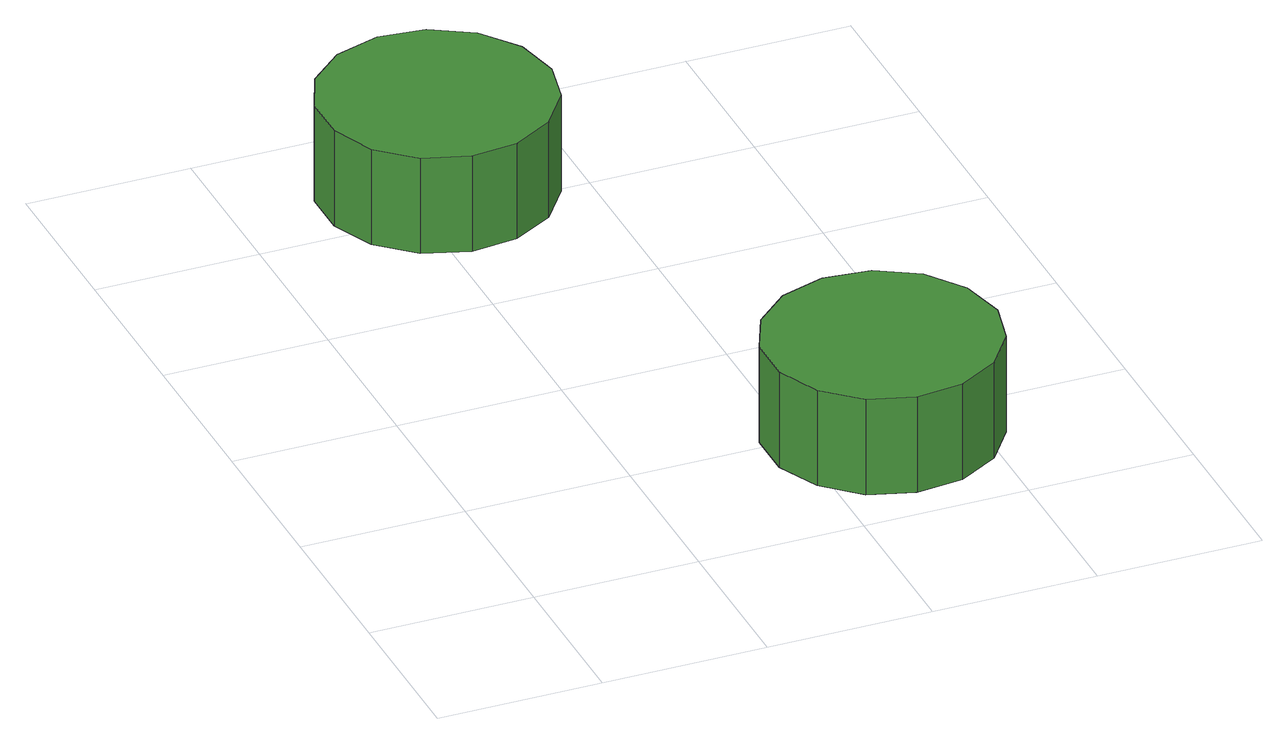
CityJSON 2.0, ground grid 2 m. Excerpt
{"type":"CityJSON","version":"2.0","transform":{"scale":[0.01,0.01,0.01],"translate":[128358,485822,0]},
"CityObjects":{
"tree1":{"type":"SolitaryVegetationObject","attributes":{"function":"something"},"geometry":[{"type":"MultiSurface","lod":"1","boundaries":[[[0,1,2,3,4,5,6,7,8,9,10,11,12,13,14]],[[15,16,17,18,19,20,21,22,23,24,25,26,27,28,29]],[[0,29,28,1]],[[1,28,27,2]],[[2,27,26,3]],[[3,26,25,4]],[[4,25,24,5]],[[5,24,23,6]],[[6,23,22,7]],[[7,22,21,8]],[[8,21,20,9]],[[9,20,19,10]],[[10,19,18,11]],[[11,18,17,12]],[[12,17,16,13]],[[13,16,15,14]],[[14,15,29,0]]]}]},
"tree2":{"type":"SolitaryVegetationObject","attributes":{"function":"something"},"geometry":[{"type":"MultiSurface","lod":"1","boundaries":[[[30,31,32,33,34,35,36,37,38,39,40,41,42,43,44]],[[45,46,47,48,49,50,51,52,53,54,55,56,57,58,59]],[[30,59,58,31]],[[31,58,57,32]],[[32,57,56,33]],[[33,56,55,34]],[[34,55,54,35]],[[35,54,53,36]],[[36,53,52,37]],[[37,52,51,38]],[[38,51,50,39]],[[39,50,49,40]],[[40,49,48,41]],[[41,48,47,42]],[[42,47,46,43]],[[43,46,45,44]],[[44,45,59,30]]]}]}
},
"vertices":[
[362,818,210],[350,875,210],[315,922,210],[265,951,210],[208,957,210],[152,939,210],[109,900,210],[86,847,210],[86,789,210],[109,736,210],[152,697,210],[208,679,210],[265,685,210],[315,714,210],[350,761,210],[350,761,85],[315,714,85],[265,685,85],[208,679,85],[152,697,85],[109,736,85],[86,789,85],[86,847,85],[109,900,85],[152,939,85],[208,957,85],[265,951,85],[315,922,85],[350,875,85],[362,818,85],
[638,182,187],[625,239,187],[591,286,187],[541,315,187],[483,321,187],[428,303,187],[385,264,187],[361,211,187],[361,153,187],[385,100,187],[428,61,187],[483,44,187],[541,50,187],[591,79,187],[625,126,187],[625,126,62],[591,79,62],[541,50,62],[483,44,62],[428,61,62],[385,100,62],[361,153,62],[361,211,62],[385,264,62],[428,303,62],[483,321,62],[541,315,62],[591,286,62],[625,239,62],[638,182,62]
]}
